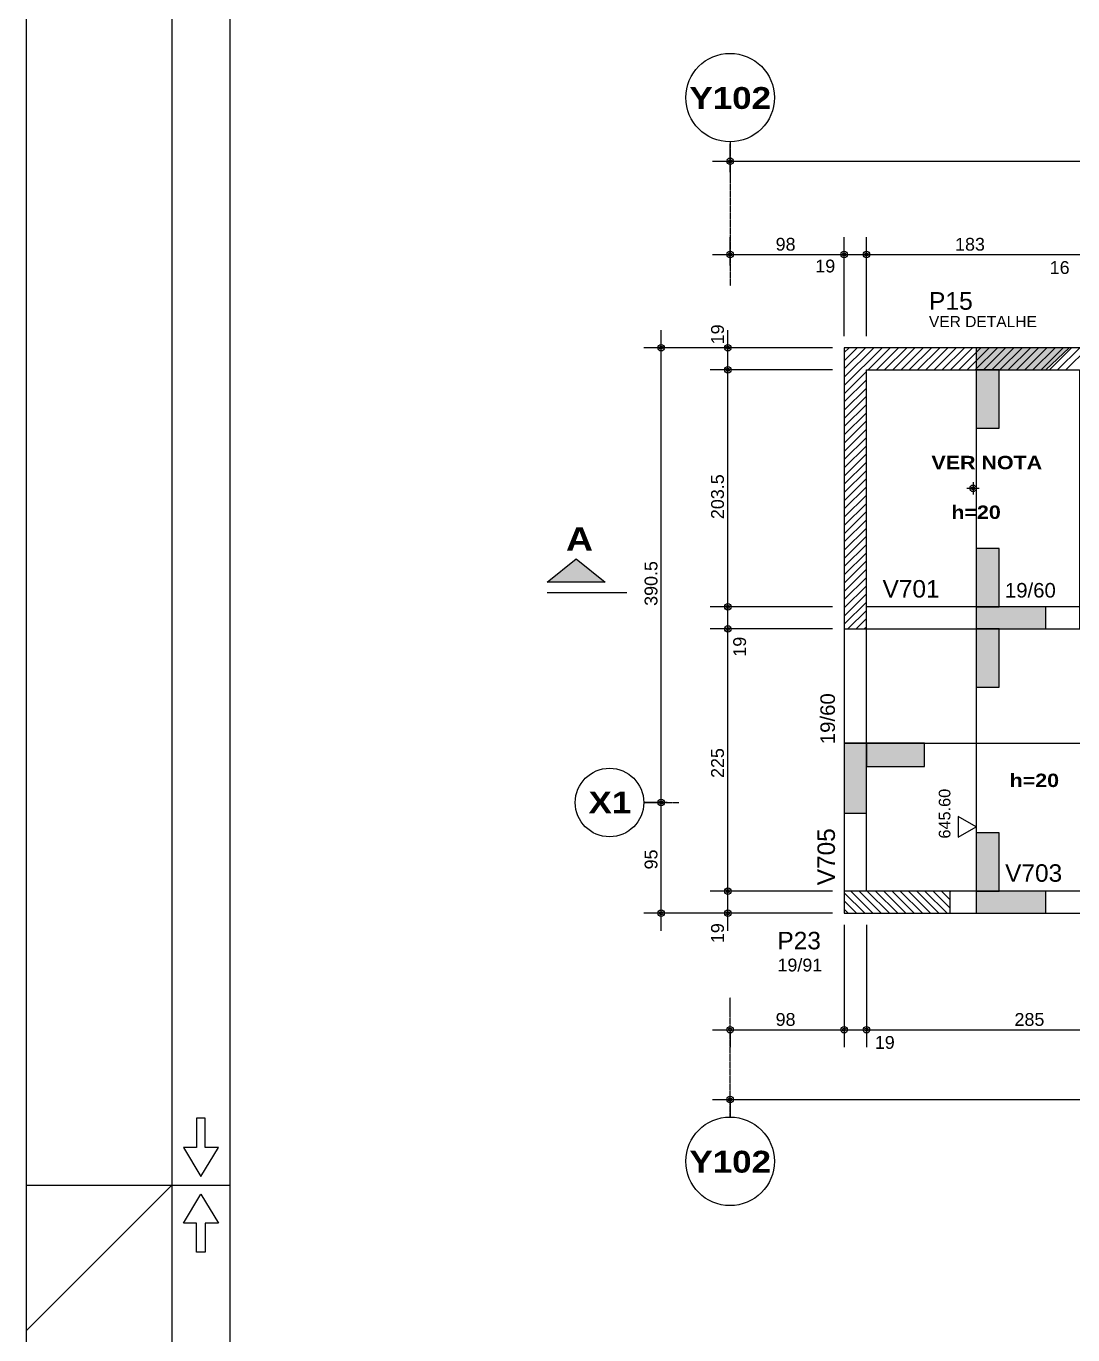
# Model space of a CAD drawing. Extents: x 0 to 5945, y 0 to 4205.
# Drawn here: x 0 to 898, y 1358 to 2481 of the extents above; entities that cross this region are included whole.
import ezdxf

# ---------------------------------------------------------------- set-up
doc = ezdxf.new("R2010")
doc.units = 0
doc.header["$MEASUREMENT"] = 0
doc.linetypes.add('ESTILO_TQS_0007', pattern=[2.1, 1.5, -0.2, 0.2, -0.2])
for name, color, linetype in [('MTH-179', 1, 'CONTINUOUS'), ('MTH-224', 4, 'CONTINUOUS'), ('MTH-230', 1, 'CONTINUOUS'), ('MTH-COTAS7', 31, 'CONTINUOUS'), ('MTH-DIM-PILAR', 3, 'CONTINUOUS'), ('MTH-DIM-VIGA', 3, 'CONTINUOUS'), ('MTH-EIXO-214', 4, 'CONTINUOUS'), ('MTH-FACE-VIGA', 7, 'CONTINUOUS'), ('MTH-HACHURA-PILAR', 1, 'CONTINUOUS'), ('MTH-LINHA-CORTE', 5, 'CONTINUOUS'), ('MTH-LINHA-SEÇÃO', 16, 'CONTINUOUS'), ('MTH-MARGEM', 5, 'CONTINUOUS'), ('MTH-PILAR-MORRE', 5, 'CONTINUOUS'), ('MTH-SIMB_COTA', 3, 'CONTINUOUS'), ('MTH-SOMBRA21', 150, 'CONTINUOUS'), ('MTH-TIT1-PILAR', 5, 'CONTINUOUS'), ('MTH-TIT1-VIGA', 5, 'CONTINUOUS'), ('MTH-TXT', 4, 'CONTINUOUS'), ('MTH-TXT-NEGRITO', 5, 'CONTINUOUS')]:
    doc.layers.add(name, color=color, linetype=linetype)
doc.styles.add('TQS_ARIAL', font='arial.ttf')
doc.styles.add('TQS_ARIAL_BLACK', font='ariblk.ttf')

msp = doc.modelspace()

# ---------------------------------------------------------------- linework, layer by layer
at = {"layer": 'MTH-179', "linetype": 'Continuous'}
for p, q in [((0.00051, 4204.998729), (0.00051, -0.001759)), ((125.000518, 4204.998729), (125.000518, -0.001759)), ((0.00051, 1486.248241), (175.00051, 1486.248241)), ((0.00051, 1361.248233), (125.000518, 1486.248241))]:
    msp.add_line(p, q, dxfattribs=at)
for points in [[(150.00051, 1493.748241), (165.00051, 1518.748241), (153.75051, 1518.748241), (153.75051, 1543.748241), (146.25051, 1543.748241), (146.25051, 1518.748241), (135.00051, 1518.748241), (150.00051, 1493.748241)], [(150.00051, 1478.748241), (165.00051, 1453.748241), (153.75051, 1453.748241), (153.75051, 1428.748241), (146.25051, 1428.748241), (146.25051, 1453.748241), (135.00051, 1453.748241), (150.00051, 1478.748241)]]:
    msp.add_lwpolyline(points, dxfattribs=at)
at = {"layer": 'MTH-224', "linetype": 'Continuous'}
msp.add_line((447.019658, 1995.164507), (515.394658, 1995.164507), dxfattribs=at)
msp.add_lwpolyline([(799.905022, 1785.072443), (815.203492, 1793.905447), (799.905022, 1802.737571), (799.905022, 1785.072443)], dxfattribs=at)
at = {"layer": 'MTH-230', "linetype": 'Continuous'}
for p, q in [((812.621413, 2089.872854), (812.621413, 2079.272853)), ((817.921413, 2084.572854), (807.321412, 2084.572854))]:
    msp.add_line(p, q, dxfattribs=at)
for centre, radius in [((604.121366, 2419.999001), 38), ((500.648088, 1814.822476), 29.418879), ((604.121366, 1506.82378), 38)]:
    msp.add_circle(centre, radius, dxfattribs=at)
at = {"layer": 'MTH-COTAS7', "linetype": 'Continuous'}
for p, q in [((604.121366, 2355.920446), (604.121366, 2380.322508)), ((589.121366, 2365.322508), (2321.121366, 2365.322508)), ((604.121366, 2275.920446), (604.121366, 2300.322508)), ((702.121367, 2215.322508), (702.121367, 2300.322508)), ((702.121367, 2215.322508), (702.121367, 2300.322508)), ((721.121367, 2215.322508), (721.121367, 2300.322508)), ((721.121367, 2215.322508), (721.121367, 2300.322508)), ((589.121366, 2285.322508), (717.121367, 2285.322508)), ((687.121367, 2285.322508), (736.121367, 2285.322508)), ((706.121367, 2285.322508), (919.121367, 2285.322508)), ((889.121367, 2285.322508), (935.121367, 2285.322508)), ((545.066966, 1799.822476), (545.066966, 2220.322508)), ((602.121367, 2171.322511), (602.121367, 2220.322508)), ((682.121367, 2205.322508), (530.066966, 2205.322508)), ((692.121367, 2205.322508), (587.121367, 2205.322508)), ((602.121367, 1967.822517), (602.121367, 2201.322511)), ((692.121367, 2186.322511), (587.121367, 2186.322511)), ((682.121367, 2186.322511), (587.121367, 2186.322511)), ((602.121367, 1948.822517), (602.121367, 1997.822517)), ((682.121367, 1982.822517), (587.121367, 1982.822517)), ((692.121367, 1982.822517), (587.121367, 1982.822517)), ((602.121367, 1723.82378), (602.121367, 1978.822517)), ((692.121367, 1963.822517), (587.121367, 1963.822517)), ((692.121367, 1963.822517), (587.121367, 1963.822517)), ((545.066966, 1704.82378), (545.066966, 1829.822476)), ((550.257635, 1814.822476), (530.066966, 1814.822476)), ((550.257635, 1814.822476), (530.066966, 1814.822476)), ((602.121367, 1704.82378), (602.121367, 1753.82378)), ((692.121367, 1738.82378), (587.121367, 1738.82378)), ((692.121367, 1738.82378), (587.121367, 1738.82378)), ((682.121367, 1719.82378), (530.066966, 1719.82378)), ((692.121367, 1719.82378), (587.121367, 1719.82378)), ((702.121367, 1709.82378), (702.121367, 1604.82378)), ((721.121367, 1709.82378), (721.121367, 1604.82378)), ((721.121367, 1709.82378), (721.121367, 1604.82378)), ((589.121366, 1619.82378), (717.121367, 1619.82378)), ((604.121366, 1618.060207), (604.121366, 1604.82378)), ((687.121367, 1619.82378), (736.121367, 1619.82378)), ((706.121367, 1619.82378), (1021.121367, 1619.82378)), ((702.121367, 1612.623781), (702.121367, 1604.82378)), ((589.121366, 1559.82378), (2321.121366, 1559.82378)), ((604.121366, 1560.001852), (604.121366, 1544.82378))]:
    msp.add_line(p, q, dxfattribs=at)
at = {"layer": 'MTH-EIXO-214', "linetype": 'ESTILO_TQS_0007'}
for p, q in [((604.121366, 2381.999001), (604.121366, 2258.137013)), ((530.066966, 1814.822476), (560.257635, 1814.822476)), ((604.121366, 1544.82378), (604.121366, 1647.437463))]:
    msp.add_line(p, q, dxfattribs=at)
at = {"layer": 'MTH-FACE-VIGA', "linetype": 'Continuous'}
for points in [[(904.121367, 1982.822517), (721.121367, 1982.822517)], [(702.121367, 1963.822517), (702.121367, 1738.82378)], [(721.121367, 1738.82378), (721.121367, 1963.822517)], [(721.121368, 1963.822517), (904.121367, 1963.822517)], [(1006.121367, 1738.82378), (793.121367, 1738.82378)], [(793.121367, 1719.82378), (1006.121367, 1719.82378)]]:
    msp.add_lwpolyline(points, dxfattribs=at)
at = {"layer": 'MTH-HACHURA-PILAR', "linetype": 'Continuous'}
for p, q in [((702.121367, 2172.903472), (734.540403, 2205.322508)), ((702.121367, 2179.97454), (727.469335, 2205.322508)), ((702.121367, 2187.045608), (720.398267, 2205.322508)), ((702.121367, 2194.116676), (713.3272, 2205.322508)), ((702.121367, 2201.187744), (706.256132, 2205.322508)), ((722.611474, 2186.322511), (741.611471, 2205.322508)), ((729.682542, 2186.322511), (748.682539, 2205.322508)), ((736.753609, 2186.322511), (755.753606, 2205.322508)), ((743.824677, 2186.322511), (762.824674, 2205.322508)), ((750.895745, 2186.322511), (769.895742, 2205.322508)), ((757.966813, 2186.322511), (776.96681, 2205.322508)), ((765.037881, 2186.322511), (784.037878, 2205.322508)), ((772.108948, 2186.322511), (791.108945, 2205.322508)), ((779.180016, 2186.322511), (798.180013, 2205.322508)), ((786.251084, 2186.322511), (805.251081, 2205.322508)), ((793.322152, 2186.322511), (812.322149, 2205.322508)), ((800.39322, 2186.322511), (819.393217, 2205.322508)), ((807.464288, 2186.322511), (826.464285, 2205.322508)), ((814.535355, 2186.322511), (833.535352, 2205.322508)), ((821.606423, 2186.322511), (840.60642, 2205.322508)), ((828.677491, 2186.322511), (847.677488, 2205.322508)), ((835.748559, 2186.322511), (854.748556, 2205.322508)), ((842.819627, 2186.322511), (861.819624, 2205.322508)), ((849.890694, 2186.322511), (868.890691, 2205.322508)), ((856.961762, 2186.322511), (875.961759, 2205.322508)), ((864.03283, 2186.322511), (883.032827, 2205.322508)), ((871.103898, 2186.322511), (890.103895, 2205.322508)), ((878.174966, 2186.322511), (897.174963, 2205.322508)), ((885.246033, 2186.322511), (904.24603, 2205.322508)), ((892.317101, 2186.322511), (911.317098, 2205.322508)), ((702.121367, 2165.832405), (721.121367, 2184.832405)), ((702.121367, 2158.761337), (721.121367, 2177.761337)), ((702.121367, 2151.690269), (721.121367, 2170.690269)), ((702.121367, 2144.619201), (721.121367, 2163.619201)), ((702.121367, 2137.548133), (721.121367, 2156.548133)), ((702.121367, 2130.477065), (721.121367, 2149.477065)), ((702.121367, 2123.405998), (721.121367, 2142.405998)), ((702.121367, 2116.33493), (721.121367, 2135.33493)), ((702.121367, 2109.263862), (721.121367, 2128.263862)), ((702.121367, 2102.192794), (721.121367, 2121.192794)), ((702.121367, 2095.121726), (721.121367, 2114.121726)), ((702.121367, 2088.050659), (721.121367, 2107.050659)), ((702.121367, 2080.979591), (721.121367, 2099.979591)), ((702.121367, 2073.908523), (721.121367, 2092.908523)), ((702.121367, 2066.837455), (721.121367, 2085.837455)), ((702.121367, 2059.766387), (721.121367, 2078.766387)), ((702.121367, 2052.69532), (721.121367, 2071.69532)), ((702.121367, 2045.624252), (721.121367, 2064.624252)), ((702.121367, 2038.553184), (721.121367, 2057.553184)), ((702.121367, 2031.482116), (721.121367, 2050.482116)), ((702.121367, 2024.411048), (721.121367, 2043.411048)), ((702.121367, 2017.33998), (721.121367, 2036.33998)), ((702.121367, 2010.268913), (721.121367, 2029.268913)), ((702.121367, 2003.197845), (721.121367, 2022.197845)), ((702.121367, 1996.126777), (721.121367, 2015.126777)), ((702.121367, 1989.055709), (721.121367, 2008.055709)), ((702.121367, 1981.984641), (721.121367, 2000.984641)), ((702.121367, 1974.913574), (721.121367, 1993.913574)), ((702.121367, 1967.842506), (721.121367, 1986.842506)), ((705.172446, 1963.822517), (721.121367, 1979.771438)), ((712.243514, 1963.822517), (721.121367, 1972.70037)), ((719.314582, 1963.822517), (721.121367, 1965.629302)), ((702.121367, 1737.397028), (719.694615, 1719.82378)), ((702.121367, 1730.32596), (712.623547, 1719.82378)), ((707.765683, 1738.82378), (726.765683, 1719.82378)), ((714.83675, 1738.82378), (733.83675, 1719.82378)), ((721.907818, 1738.82378), (740.907818, 1719.82378)), ((728.978886, 1738.82378), (747.978886, 1719.82378)), ((736.049954, 1738.82378), (755.049954, 1719.82378)), ((743.121022, 1738.82378), (762.121022, 1719.82378)), ((750.192089, 1738.82378), (769.192089, 1719.82378)), ((757.263157, 1738.82378), (776.263157, 1719.82378)), ((764.334225, 1738.82378), (783.334225, 1719.82378)), ((771.405293, 1738.82378), (790.405293, 1719.82378)), ((778.476361, 1738.82378), (793.121367, 1724.178774)), ((785.547429, 1738.82378), (793.121367, 1731.249841)), ((792.618496, 1738.82378), (793.121367, 1738.320909)), ((702.121367, 1723.254892), (705.552479, 1719.82378))]:
    msp.add_line(p, q, dxfattribs=at)
at = {"layer": 'MTH-LINHA-CORTE', "linetype": 'Continuous'}
msp.add_lwpolyline([(497.019658, 2003.914507), (447.019658, 2003.914507), (472.019658, 2023.914507), (497.019658, 2003.914507)], dxfattribs=at)
at = {"layer": 'MTH-LINHA-SEÇÃO', "linetype": 'Continuous'}
for p, q in [((815.203492, 2205.322508), (815.203492, 1719.82378)), ((702.121367, 1865.764484), (1006.121367, 1865.764484))]:
    msp.add_line(p, q, dxfattribs=at)
for points in [[(895.203492, 2205.322508), (815.203492, 2205.322508), (815.203492, 2186.322508), (875.203492, 2186.322508), (895.203492, 2205.322508)], [(835.203492, 2186.322511), (815.203492, 2186.322511), (815.203492, 2136.322511), (835.203492, 2136.322511), (835.203492, 2186.322511)], [(835.203492, 2032.822517), (815.203492, 2032.822517), (815.203492, 1982.822517), (835.203492, 1982.822517), (835.203492, 2032.822517)], [(875.203492, 1982.822517), (815.203492, 1982.822517), (815.203492, 1963.822517), (875.203492, 1963.822517), (875.203492, 1982.822517)], [(835.203492, 1963.822517), (815.203492, 1963.822517), (815.203492, 1913.822517), (835.203492, 1913.822517), (835.203492, 1963.822517)], [(721.121367, 1805.764484), (721.121367, 1865.764484), (702.121367, 1865.764484), (702.121367, 1805.764484), (721.121367, 1805.764484)], [(771.121367, 1845.764484), (771.121367, 1865.764484), (721.121367, 1865.764484), (721.121367, 1845.764484), (771.121367, 1845.764484)], [(835.203492, 1788.82378), (815.203492, 1788.82378), (815.203492, 1738.82378), (835.203492, 1738.82378), (835.203492, 1788.82378)], [(875.203492, 1738.82378), (815.203492, 1738.82378), (815.203492, 1719.82378), (875.203492, 1719.82378), (875.203492, 1738.82378)]]:
    msp.add_lwpolyline(points, dxfattribs=at)
at = {"layer": 'MTH-MARGEM', "linetype": 'Continuous'}
msp.add_line((175.00051, 49.998195), (175.00051, 4154.998729), dxfattribs=at)
at = {"layer": 'MTH-PILAR-MORRE', "linetype": 'Continuous'}
for points in [[(1006.121368, 2205.322508), (702.121367, 2205.322508), (702.121367, 1963.822517), (721.121367, 1963.822517), (721.121367, 2186.322511), (904.121367, 2186.322511), (904.121367, 1963.822517), (920.121367, 1963.822517), (920.121367, 2186.322515), (1006.121368, 2186.32247), (1006.121368, 2205.32247)], [(793.121367, 1719.82378), (793.121367, 1738.82378), (702.121367, 1738.82378), (702.121367, 1719.82378), (793.121367, 1719.82378)]]:
    msp.add_lwpolyline(points, dxfattribs=at)
at = {"layer": 'MTH-SIMB_COTA', "linetype": 'Continuous'}
for centre, radius in [((604.121366, 2365.322508), 2.8), ((604.121366, 2365.322508), 1.4), ((604.121366, 2285.322508), 2.8), ((604.121366, 2285.322508), 1.4), ((702.121367, 2285.322508), 2.8), ((702.121367, 2285.322508), 2.8), ((702.121367, 2285.322508), 1.4), ((702.121367, 2285.322508), 1.4), ((721.121367, 2285.322508), 2.8), ((721.121367, 2285.322508), 2.8), ((721.121367, 2285.322508), 1.4), ((721.121367, 2285.322508), 1.4), ((545.066966, 2205.322508), 2.8), ((545.066966, 2205.322508), 1.4), ((602.121367, 2205.322508), 2.8), ((602.121367, 2205.322508), 1.4), ((602.121367, 2186.322511), 2.8), ((602.121367, 2186.322511), 2.8), ((602.121367, 2186.322511), 1.4), ((602.121367, 2186.322511), 1.4), ((602.121367, 1982.822517), 2.8), ((602.121367, 1982.822517), 2.8), ((602.121367, 1982.822517), 1.4), ((602.121367, 1982.822517), 1.4), ((602.121367, 1963.822517), 2.8), ((602.121367, 1963.822517), 2.8), ((602.121367, 1963.822517), 1.4), ((602.121367, 1963.822517), 1.4), ((545.066966, 1814.822476), 2.8), ((545.066966, 1814.822476), 2.8), ((545.066966, 1814.822476), 1.4), ((545.066966, 1814.822476), 1.4), ((602.121367, 1738.82378), 2.8), ((602.121367, 1738.82378), 2.8), ((602.121367, 1738.82378), 1.4), ((602.121367, 1738.82378), 1.4), ((545.066966, 1719.82378), 2.8), ((545.066966, 1719.82378), 1.4), ((602.121367, 1719.82378), 2.8), ((602.121367, 1719.82378), 1.4), ((604.121366, 1619.82378), 2.8), ((604.121366, 1619.82378), 1.4), ((702.121367, 1619.82378), 2.8), ((702.121367, 1619.82378), 2.8), ((702.121367, 1619.82378), 1.4), ((702.121367, 1619.82378), 1.4), ((721.121367, 1619.82378), 2.8), ((721.121367, 1619.82378), 2.8), ((721.121367, 1619.82378), 1.4), ((721.121367, 1619.82378), 1.4), ((604.121366, 1559.82378), 2.8), ((604.121366, 1559.82378), 1.4)]:
    msp.add_circle(centre, radius, dxfattribs=at)
at = {"layer": 'MTH-SOMBRA21', "linetype": 'Continuous'}
for points in [[(895.203492, 2205.322508), (815.203492, 2205.322508), (815.203492, 2186.322508)], [(895.203492, 2205.322508), (815.203492, 2186.322508), (875.203492, 2186.322508)], [(895.203492, 2205.322508), (875.203492, 2186.322508), (895.203492, 2205.322508)], [(835.203492, 2186.322511), (815.203492, 2186.322511), (815.203492, 2136.322511)], [(835.203492, 2186.322511), (815.203492, 2136.322511), (835.203492, 2136.322511)], [(835.203492, 2186.322511), (835.203492, 2136.322511), (835.203492, 2186.322511)], [(497.019658, 2003.914507), (447.019658, 2003.914507), (472.019658, 2023.914507)], [(497.019658, 2003.914507), (472.019658, 2023.914507), (497.019658, 2003.914507)], [(835.203492, 2032.822517), (815.203492, 2032.822517), (815.203492, 1982.822517)], [(835.203492, 2032.822517), (815.203492, 1982.822517), (835.203492, 1982.822517)], [(835.203492, 2032.822517), (835.203492, 1982.822517), (835.203492, 2032.822517)], [(875.203492, 1982.822517), (815.203492, 1982.822517), (815.203492, 1963.822517)], [(875.203492, 1982.822517), (815.203492, 1963.822517), (875.203492, 1963.822517)], [(875.203492, 1982.822517), (875.203492, 1963.822517), (875.203492, 1982.822517)], [(835.203492, 1963.822517), (815.203492, 1963.822517), (815.203492, 1913.822517)], [(835.203492, 1963.822517), (815.203492, 1913.822517), (835.203492, 1913.822517)], [(835.203492, 1963.822517), (835.203492, 1913.822517), (835.203492, 1963.822517)], [(721.121367, 1805.764484), (721.121367, 1865.764484), (702.121367, 1865.764484)], [(721.121367, 1805.764484), (702.121367, 1865.764484), (702.121367, 1805.764484)], [(771.121367, 1845.764484), (771.121367, 1865.764484), (721.121367, 1865.764484)], [(771.121367, 1845.764484), (721.121367, 1865.764484), (721.121367, 1845.764484)], [(771.121367, 1845.764484), (721.121367, 1845.764484), (771.121367, 1845.764484)], [(721.121367, 1805.764484), (702.121367, 1805.764484), (721.121367, 1805.764484)], [(835.203492, 1788.82378), (815.203492, 1788.82378), (815.203492, 1738.82378)], [(835.203492, 1788.82378), (815.203492, 1738.82378), (835.203492, 1738.82378)], [(835.203492, 1788.82378), (835.203492, 1738.82378), (835.203492, 1788.82378)], [(875.203492, 1738.82378), (815.203492, 1738.82378), (815.203492, 1719.82378)], [(875.203492, 1738.82378), (815.203492, 1719.82378), (875.203492, 1719.82378)], [(875.203492, 1738.82378), (875.203492, 1719.82378), (875.203492, 1738.82378)]]:
    msp.add_solid(points, dxfattribs=at)
at = {"layer": 'MTH-TXT', "linetype": 'Continuous'}
for radius in [2.8, 1.4]:
    msp.add_circle((812.621413, 2084.572854), radius, dxfattribs=at)

# ---------------------------------------------------------------- texts
at = {"layer": 'MTH-COTAS7', "linetype": 'Continuous', "style": 'TQS_ARIAL'}
for s, p in [('98', (643.221367, 2288.622508)), ('183', (797.221367, 2288.622508)), ('19', (677.276737, 2269.92127)), ('16', (878.454704, 2268.639611)), ('98', (643.221367, 1623.12378)), ('285', (848.221367, 1623.12378)), ('19', (728.349363, 1603.384708))]:
    msp.add_text(s, height=11, dxfattribs=at).set_placement(p)
for s, p in [('19', (598.821367, 2208.208817)), ('203.5', (598.821367, 2058.172514)), ('390.5', (541.766966, 1983.672492)), ('19', (617.81749, 1940.055466)), ('225', (598.821367, 1835.923149)), ('95', (541.766966, 1757.423128)), ('19', (598.821367, 1694.157117))]:
    msp.add_text(s, height=11, rotation=90, dxfattribs=at).set_placement(p)
at = {"layer": 'MTH-DIM-PILAR', "linetype": 'Continuous', "style": 'TQS_ARIAL'}
for s, height, p in [('VER DETALHE', 9.55, (774.775256, 2222.995972)), ('19/91', 11, (644.789303, 1669.826255))]:
    msp.add_text(s, height=height, dxfattribs=at).set_placement(p)
at = {"layer": 'MTH-DIM-VIGA', "linetype": 'Continuous', "style": 'TQS_ARIAL'}
for rotation, p in [(360, (839.996367, 1990.822517)), (90, (694.121367, 1864.94878))]:
    msp.add_text('19/60', height=12.5, rotation=rotation, dxfattribs=at).set_placement(p)
at = {"layer": 'MTH-TIT1-PILAR', "linetype": 'Continuous', "style": 'TQS_ARIAL'}
for s, height, p in [('P15', 15.15, (774.775256, 2237.862639)), ('P23', 15, (644.789303, 1688.826255))]:
    msp.add_text(s, height=height, dxfattribs=at).set_placement(p)
at = {"layer": 'MTH-TIT1-VIGA', "linetype": 'Continuous', "style": 'TQS_ARIAL'}
for s, rotation, p in [('V701', 360, (734.996367, 1990.822517)), ('V705', 90, (694.121367, 1743.82378))]:
    msp.add_text(s, height=15, rotation=rotation, dxfattribs=at).set_placement(p)
msp.add_text('V703', height=15, dxfattribs=at).set_placement((840.203492, 1746.82378))
at = {"layer": 'MTH-TXT', "linetype": 'Continuous', "style": 'TQS_ARIAL'}
msp.add_text('645.60', height=10, rotation=90, dxfattribs=at).set_placement((793.203492, 1783.905447))
at = {"layer": 'MTH-TXT-NEGRITO', "linetype": 'Continuous', "style": 'TQS_ARIAL_BLACK'}
for s, height, p in [('Y102', 18.75, (569.243967, 2410.301481)), ('VER NOTA', 11.5, (776.948194, 2100.979163)), ('h=20', 11.5, (794.025044, 2058.31279)), ('A', 20, (463.332158, 2031.105975)), ('h=20', 11.5, (844.04639, 1828.128628)), ('X1', 18.75, (482.634826, 1805.517145)), ('Y102', 18.75, (569.243967, 1497.12626))]:
    msp.add_text(s, height=height, dxfattribs=at).set_placement(p)

doc.saveas('drawing.dxf')
